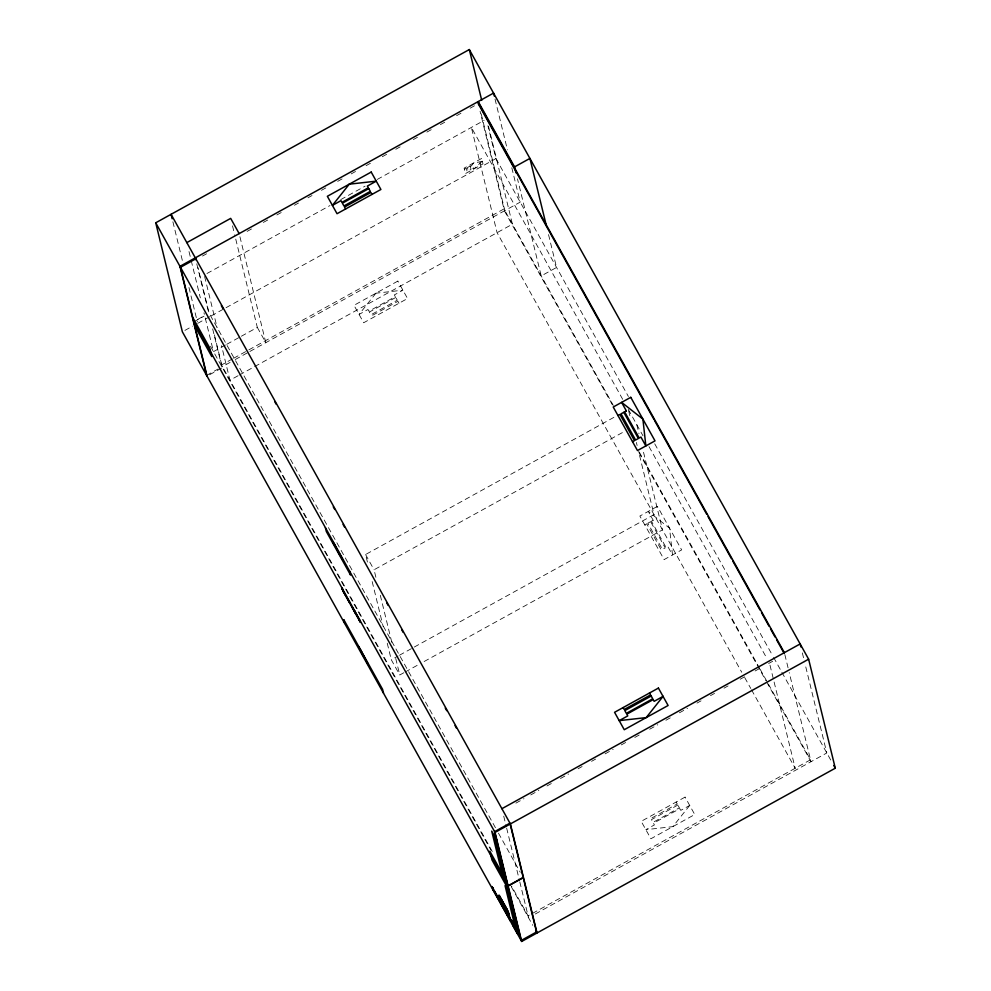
<?xml version="1.0" encoding="UTF-8"?>
<svg xmlns="http://www.w3.org/2000/svg" width="991" height="991" viewBox="0 0 991 991"><rect width="100%" height="100%" fill="white"/><g stroke="black" fill="none" stroke-linecap="round" stroke-linejoin="round"><path stroke-width="0.74" stroke-dasharray="4.96 3.72" d="M202.523 256.025L206.586 253.783M247.131 231.386L253.882 227.657M263.346 222.43L268.747 219.445M276.861 214.96L282.262 211.975M294.426 205.261L298.489 203.019M307.941 197.791L312.004 195.549M321.456 190.322L326.869 187.336M337.683 181.365L343.084 178.38M351.198 173.908L356.599 170.91M366.063 165.695L372.814 161.954M382.278 156.727L387.679 153.741M395.793 149.269L401.194 146.284M413.358 139.558L417.409 137.315M426.873 132.1L432.287 129.103M440.388 124.631L445.801 121.645M456.603 115.674L462.017 112.689M470.118 108.205L475.531 105.219M206.958 273.504L329.941 205.571M340.755 199.6L365.084 186.159M377.249 179.433L484.153 120.382M464.383 169.25L466.315 168.185L467.12 171.455L465.175 172.533M197.568 319.486L203.973 315.956M193.79 321.827L204.022 316.166M184.921 330.399L192.601 326.163M197.717 323.339L209.857 316.625M211.207 315.881L224.709 308.424M226.059 307.681L495.971 158.585L487.931 125.721M225.428 345.029L213.474 351.644L203.985 312.809M226.766 344.298L240.057 336.952M241.383 336.222L257.326 327.414L234.694 234.805M232.303 359.002L221.489 364.973L493.518 853.722M233.653 358.259L503.948 208.94L613.305 405.43M206.599 375.366L218.119 368.999M230.061 362.409L221.959 366.881L212.669 328.901M235.239 359.535L248.989 351.954M249.868 351.471L504.419 210.848L480.065 111.24M209.621 374.709L222.405 367.649L213.808 332.419M238.075 375.738L229.974 380.21L221.526 345.648M239.426 374.994L512.434 224.189L488.551 126.476M367.413 562.046L365.58 554.526L616.105 416.133M375.899 577.282L374.053 569.775L624.59 431.37M403.832 672.74L399.769 674.982L391.284 659.746L398.06 656.005M399.41 655.262L412.962 647.78M414.312 647.036L654.01 514.614L638.588 451.487M644.807 524.896L646.739 523.83L661.319 550.017L659.387 551.095M405.195 671.997L418.735 664.515M424.148 661.517L662.496 529.863L643.023 450.199M515.89 803.144L523.991 798.659M530.755 794.931L538.856 790.446M546.97 785.962L552.371 782.977M560.485 778.505L568.586 774.021M578.05 768.793L582.101 766.551M591.565 761.336L595.616 759.094M605.08 753.866L613.194 749.382M621.295 744.91L626.708 741.925M634.81 737.44L640.223 734.455M649.675 729.227L657.789 724.743M665.902 720.271L671.303 717.286M679.417 712.802L687.519 708.33M696.983 703.102L701.033 700.86M710.497 695.632L714.548 693.39M724.012 688.163L728.063 685.933M740.227 679.207L745.641 676.221M755.092 670.994L759.156 668.752M768.607 663.536L772.67 661.294M535.301 913.999L826.804 752.974L804.903 663.363M495.971 158.585L628.381 396.487M654.717 443.795L772.831 656.017M773.587 657.38L781.119 670.895M781.862 672.245L831.523 761.46M622.682 399.311L471.369 127.443L497.073 232.662L741.739 672.245M628.294 409.407L643.01 435.829M649.031 446.644L767.22 658.99M639.207 451.958L759.44 667.984M760.109 669.173L767.715 682.836M768.384 684.05L810.539 759.787L528.079 915.82L511.554 886.115M504.419 210.848L612.624 405.269M638.922 452.528L765.919 680.693M766.675 682.043L811.01 761.695L789.232 672.604M744.749 677.646L750.782 688.472M751.525 689.823L795.191 768.273L769.474 663.053M398.989 303.246L397.911 301.326L371.526 315.894L372.604 317.826M676.159 802.029L677.225 803.961L650.839 818.541L649.774 816.609M257.326 327.414L265.811 342.651L239.165 233.616M365.58 554.526L374.053 569.775M495.45 827.733L209.089 313.131L197.965 267.632M498.448 833.134L520.25 872.291M210.501 346.317L490.979 850.228M511.269 886.672L532.786 925.346M802.338 652.908L804.531 661.864M784.835 654.568L788.873 671.105M636.779 424.644L638.984 433.662M628.666 410.906L630.14 416.914M636.383 442.469L637.114 445.479M548.531 234.582L556.558 267.446L541.21 275.932L517.475 178.838M495.017 99.075L507.429 149.852M511.802 167.776L520.201 202.127L504.853 210.612L480.759 112.033M503.725 816.163L506.277 826.618M506.649 828.117L519.42 880.392M519.792 881.879L528.55 917.728M380.309 595.318L392.064 643.419M395.731 658.458L399.769 674.982M372.182 581.581L383.207 626.684M387.246 643.209L391.284 659.746M232.513 225.849L234.334 233.319M204.617 276.501L217.116 327.612M196.763 263.829L209.002 313.874M189.008 251.565L190.842 259.035M191.201 260.534L200.331 297.87M172.892 221.773L182.753 262.095M188.959 287.489L197.345 321.84M375.923 293.212L359.052 314.42L367.971 309.502L368.925 311.211L395.298 296.643L394.344 294.922L402.916 290.19L375.923 293.212M689.699 805.435L672.827 826.643L645.835 829.665L654.407 824.933L653.453 823.224L679.838 808.644L680.792 810.353L689.699 805.435M482.32 161.186L473.822 168.966L473.562 167.9L471.84 168.854L471.035 165.571L472.769 164.617L472.496 163.515L482.32 161.186M481.651 158.449L464.11 168.148L465.436 173.598L482.989 163.911L481.651 158.449M470.205 166.03L467.43 167.566L468.235 170.848L471.01 169.312L470.205 166.03M397.849 281.097L353.998 305.327L363.685 322.744L407.549 298.514L397.849 281.097M395.768 297.461L369.383 312.041L370.907 314.791L397.292 300.223L395.768 297.461M657.417 506.364L639.876 516.051L664.119 559.593L681.659 549.906L657.417 506.364M650.629 521.675L647.854 523.211L662.434 549.41L665.209 547.874L650.629 521.675M653.193 520.263L651.459 521.216L666.039 547.416L667.773 546.462L672.505 554.96L669.544 528.129L648.263 511.418L653.193 520.263M685.066 797.111L641.202 821.341L650.901 838.758L694.753 814.528L685.066 797.111M677.844 805.064L651.459 819.644L652.995 822.394L679.38 807.814L677.844 805.064"/><path stroke-width="1.49" d="M155.723 222.789L469.313 49.55L808.631 659.188L835.277 768.211L521.687 941.45L182.369 331.812L155.723 222.789L495.029 832.415L521.687 941.45M186.828 242.609L230.68 218.379L239.165 233.616M478.938 104.563L478.207 101.578L493.555 93.092L494.286 96.077M195.822 258.824L180.461 267.31L207.057 376.122M516.014 172.868L514.564 166.897L529.912 158.411L546.338 225.626M617.963 415.526L619.908 414.449L634.488 440.648L632.543 441.713M501.904 808.693L800.158 643.939L800.877 646.925M495.029 832.415L808.631 659.188M507.85 885.954L523.198 877.469L509.931 823.174L494.571 831.66L521.167 940.471L536.527 931.986L523.248 877.692L507.9 886.177L193.74 321.604M504.27 908.103L504.654 908.611L503.094 905.749M505.695 910.518L504.902 909.156L507.999 914.582M510.749 921.258L509.535 919.14M517.983 934.265L516.943 932.444M502.065 903.755L503.131 905.824M507.925 914.507L506.55 912.253M502.449 904.647L502.871 905.39M501.991 903.619L504.023 907.372L503.527 906.294M504.431 907.917L506.054 910.84L505.447 909.763M353.341 608.97L351.892 606.48L353.056 608.734M353.812 609.688L354.902 611.571L354.159 610.369M352.672 607.892L353.415 609.131M355.162 612.673L356.265 614.606M356.661 615.151L358.185 617.802L356.574 614.792M508.036 912.414L508.519 913.182L507.813 910.927M508.358 914.334L509.101 915.585L508.395 913.33M504.208 907.31L503.329 905.836L504.431 907.942M503.267 907.199L502.127 905.279L503.75 908.289M504.06 908.487L505.113 910.271M502.759 906.418L503.663 907.942M504.32 909.007L505.15 910.407M505.41 911.472L506.512 913.405M506.897 913.95L508.433 916.601L506.81 913.603M509.089 916.985L509.684 917.976L508.606 915.027M507.912 912.178L508.99 914.061L507.429 910.221M500.591 899.283L499.514 897.4L501.657 903.631M501.05 901.451L500.604 900.708L501.285 902.937M504.295 907.434L505.497 909.713M508.494 914.582L509.585 916.464L500.021 898.317L500.69 900.534M507.305 913.033L507.838 913.975L505.187 909.044L505.583 909.8M342.799 589.595L341.759 587.774L343.443 591.912M359.423 620.577L360.513 622.459L358.816 618.372M500.009 896.88L499.427 895.914L500.108 898.131M507.726 914.222L507.194 913.256M512.248 921.382L511.678 920.416L513.016 925.359M507.714 913.9L506.302 911.41L506.785 912.488M493.035 888.394L491.957 886.524L493.258 889.881M342.936 589.843L342.217 588.629L342.898 590.859M359.287 620.341L359.944 621.543L359.089 618.867M361.405 651.62L358.581 646.578L368.355 664.713L359.287 648.176L361.579 651.929M512.384 921.618L511.158 919.499L513.388 926.065M493.171 888.642L492.465 887.428L493.134 889.658M516.807 932.197L517.55 933.448L516.175 928.456M478.207 101.578L514.564 166.897M784.364 652.66L477.761 101.813L179.953 266.331L206.599 375.366M478.232 103.721L502.524 147.374M503.032 148.278L537.147 209.584M537.593 210.389L561.996 254.216M562.393 254.935L585.693 296.792M586.09 297.498L594.711 312.995M595.12 313.738L654.072 419.651M654.593 420.58L697.664 497.953M698.259 499.03L706.682 514.156M708.045 516.608L716.443 531.709M717.075 532.848L731.469 558.713M732.882 561.253L760.035 610.022M761.497 612.649L769.053 626.225M770.527 628.876L775.061 637.015M776.548 639.69L784.079 653.218M833.778 765.51L835.277 768.211M371.997 194.409L370.919 192.477L344.534 207.057L345.611 208.977M649.501 692.994L650.579 694.926L624.194 709.506L623.116 707.574M221.327 305.662L222.826 308.362M274.68 401.516L276.179 404.217M333.286 506.822L334.797 509.523M343.059 524.375L344.558 527.076M386.639 602.689L388.15 605.39M401.677 629.694L403.176 632.394M445.256 707.995L446.755 710.696M455.03 725.548L456.529 728.249M496.578 839.835L491.722 831.127L501 869.07L505.844 877.778M535.623 930.425L537.035 932.965L510.39 823.942L171.071 214.304L172.161 218.788M192.7 317.355L209.658 347.841L211.789 356.562L194.831 326.076M506.81 881.705L489.839 851.219L491.97 859.94L508.94 890.426M343.406 591.8L359.324 620.44M509.894 894.353L505.051 885.644L514.329 923.587L519.173 932.296M500.121 897.016L507.491 910.271M507.293 909.973L498.969 895.059L500.653 899.196M500.616 899.085L507.801 912.054M501.211 901.488L508.395 914.445M512.359 921.519L516.274 928.579M501.285 901.81L508.47 914.78M501.793 903.879L510.167 918.855L508.742 915.263M493.146 888.531L509.052 917.17M499.898 901.277L494.088 890.822L496.107 894.7M513.524 926.312L516.831 932.308M496.974 866.704L502.957 877.246L493.171 859.11L496.553 866.283M503.589 906.406L502.152 903.78L502.66 904.733M201.21 335.292L208.234 347.73L198.448 329.594L200.95 335.119M509.188 917.418L510.278 920.379L493.245 889.918M345.525 595.281L343.84 592.011L349.761 602.912L349.563 602.07M504.357 904.857L506.996 909.726M500.715 898.478L507.231 910.729M500.876 899.147L505.435 907.57M515.927 928.01L518.033 934.302M509.324 917.666L510.761 921.246M514.094 926.535L513.338 925.136L515.27 928.753M511.926 922.571L512.694 924.033L511.864 922.311M354.865 611.435L356.042 613.689M352.04 606.765L353.502 609.49M354.109 610.729L355.199 612.822L354.035 610.605M505.113 910.233L506.29 912.488M504.283 909.404L505.46 911.658M507.02 912.426L507.355 913.12M506.401 911.609L506.847 912.6M513.115 925.16L517.178 932.927L512.904 924.281L516.968 932.06M469.313 49.55L481.725 100.339M494.15 835.475L495.673 841.718M495.859 842.449L496.157 843.675M496.342 844.419L496.64 845.645M496.813 846.388L497.123 847.615M497.296 848.358L497.978 851.133M498.163 851.876L498.461 853.102M498.634 853.833L498.944 855.06M499.117 855.803L499.414 857.029M499.6 857.772L500.282 860.547M500.455 861.29L500.765 862.517M500.938 863.248L501.235 864.474M501.421 865.217L501.719 866.444M501.904 867.187L503.428 873.418M507.479 889.992L509.002 896.236M509.176 896.966L509.485 898.193M509.659 898.936L509.956 900.162M510.142 900.906L510.439 902.132M510.625 902.875L511.306 905.65M511.48 906.381L511.777 907.62M511.963 908.351L512.26 909.577M512.446 910.32L512.743 911.547M512.929 912.29L513.598 915.065M513.784 915.808L514.081 917.034M514.267 917.765L514.564 918.991M514.738 919.735L515.047 920.961M515.221 921.704L516.745 927.935M516.398 929.731L512.409 922.274L513.053 923.847M507.392 912.339L501.706 901.525L501.966 902.59M499.798 900.844L500.009 901.711M383.505 693.13L382.576 689.315L343.79 619.648L344.732 623.463M349.637 571.25L350.566 575.065L326.336 531.523L325.407 527.707M195.301 257.846L195.772 259.753M333.063 542.238L342.75 559.927L333.063 542.238M349.278 184.177L332.406 205.385L340.978 200.653L341.932 202.375L368.318 187.794L367.364 186.085L376.27 181.155L349.278 184.177M663.053 696.4L646.182 717.608L619.189 720.63L627.761 715.898L626.808 714.189L653.18 699.609L654.134 701.331L663.053 696.4M371.204 172.062L327.352 196.292L337.039 213.709L380.903 189.479L371.204 172.062M368.776 188.624L342.39 203.192L343.927 205.955L370.312 191.374L368.776 188.624M630.771 397.329L613.231 407.016L637.473 450.558L655.014 440.871L630.771 397.329M623.797 412.306L621.023 413.842L635.603 440.029L638.377 438.505L623.797 412.306M626.349 410.893L624.627 411.847L639.207 438.034L640.929 437.081L645.859 445.925L642.899 419.094L621.617 402.383L626.349 410.893M658.42 688.076L614.556 712.306L624.256 729.723L668.107 705.493L658.42 688.076M651.198 696.029L624.813 710.609L626.337 713.359L652.722 698.779L651.198 696.029"/></g></svg>
